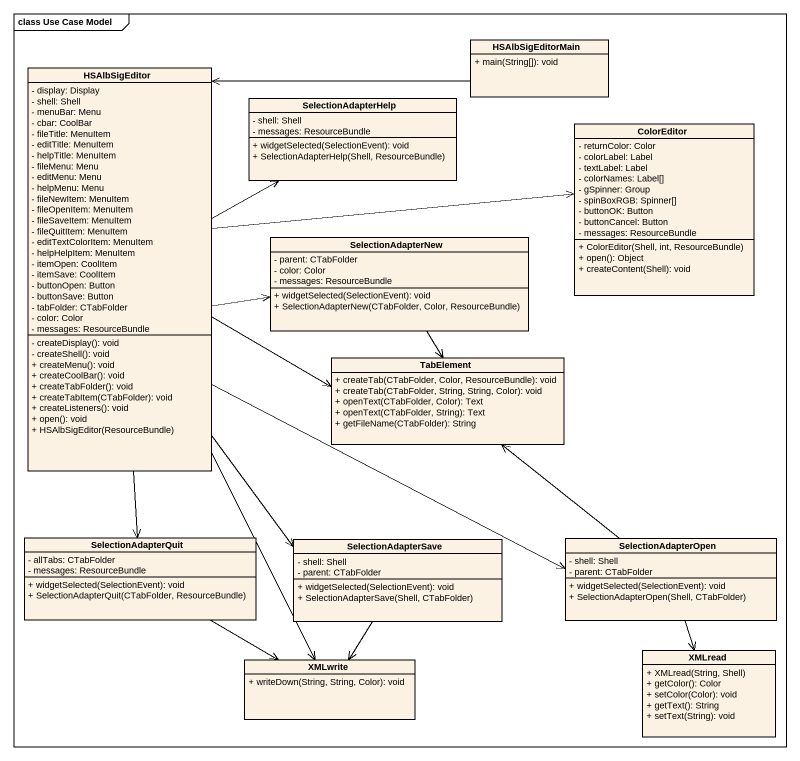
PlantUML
@startuml
mainframe class Use Case Model
hide circle
hide empty members
skinparam classAttributeIconSize 0
class HSAlbSigEditorMain {
  + main(String[]): void
}
class HSAlbSigEditor {
  - display: Display
  - shell: Shell
  - menuBar: Menu
  - cbar: CoolBar
  - fileTitle: MenuItem
  - editTitle: MenuItem
  - helpTitle: MenuItem
  - fileMenu: Menu
  - editMenu: Menu
  - helpMenu: Menu
  - fileNewItem: MenuItem
  - fileOpenItem: MenuItem
  - fileSaveItem: MenuItem
  - fileQuitItem: MenuItem
  - editTextColorItem: MenuItem
  - helpHelpItem: MenuItem
  - itemOpen: CoolItem
  - itemSave: CoolItem
  - buttonOpen: Button
  - buttonSave: Button
  - tabFolder: CTabFolder
  - color: Color
  - messages: ResourceBundle
  - createDisplay(): void
  - createShell(): void
  + createMenu(): void
  + createCoolBar(): void
  + createTabFolder(): void
  + createTabItem(CTabFolder): void
  + createListeners(): void
  + open(): void
  + HSAlbSigEditor(ResourceBundle)
}
class SelectionAdapterHelp {
  - shell: Shell
  - messages: ResourceBundle
  + widgetSelected(SelectionEvent): void
  + SelectionAdapterHelp(Shell, ResourceBundle)
}
class ColorEditor {
  - returnColor: Color
  - colorLabel: Label
  - textLabel: Label
  - colorNames: Label[]
  - gSpinner: Group
  - spinBoxRGB: Spinner[]
  - buttonOK: Button
  - buttonCancel: Button
  - messages: ResourceBundle
  + ColorEditor(Shell, int, ResourceBundle)
  + open(): Object
  + createContent(Shell): void
}
class SelectionAdapterNew {
  - parent: CTabFolder
  - color: Color
  - messages: ResourceBundle
  + widgetSelected(SelectionEvent): void
  + SelectionAdapterNew(CTabFolder, Color, ResourceBundle)
}
class TabElement {
  + createTab(CTabFolder, Color, ResourceBundle): void
  + createTab(CTabFolder, String, String, Color): void
  + openText(CTabFolder, Color): Text
  + openText(CTabFolder, String): Text
  + getFileName(CTabFolder): String
}
class SelectionAdapterQuit {
  - allTabs: CTabFolder
  - messages: ResourceBundle
  + widgetSelected(SelectionEvent): void
  + SelectionAdapterQuit(CTabFolder, ResourceBundle)
}
class SelectionAdapterSave {
  - shell: Shell
  - parent: CTabFolder
  + widgetSelected(SelectionEvent): void
  + SelectionAdapterSave(Shell, CTabFolder)
}
class SelectionAdapterOpen {
  - shell: Shell
  - parent: CTabFolder
  + widgetSelected(SelectionEvent): void
  + SelectionAdapterOpen(Shell, CTabFolder)
}
class XMLwrite {
  + writeDown(String, String, Color): void
}
class XMLread {
  + XMLread(String, Shell)
  + getColor(): Color
  + setColor(Color): void
  + getText(): String
  + setText(String): void
}
HSAlbSigEditorMain -left-> HSAlbSigEditor
HSAlbSigEditor -right-> SelectionAdapterHelp
HSAlbSigEditor -right-> ColorEditor
HSAlbSigEditor -right-> SelectionAdapterNew
HSAlbSigEditor -right-> TabElement
HSAlbSigEditor --> SelectionAdapterQuit
HSAlbSigEditor --> SelectionAdapterSave
HSAlbSigEditor -right-> SelectionAdapterOpen
HSAlbSigEditor --> XMLwrite
SelectionAdapterNew --> TabElement
SelectionAdapterQuit -right-> XMLwrite
SelectionAdapterSave --> XMLwrite
SelectionAdapterOpen -up-> TabElement
SelectionAdapterOpen --> XMLread
@enduml
